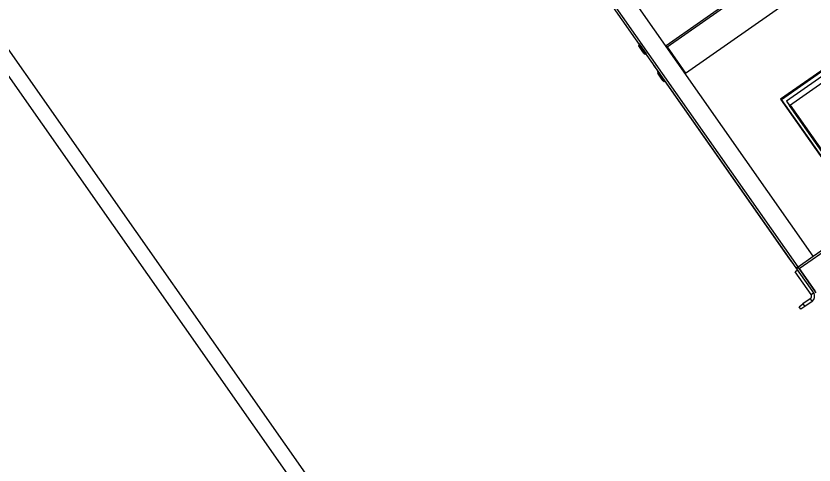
# Model space of a CAD drawing. Header units: millimetres. Extents: x 152904052 to 153933663, y 538271515 to 539240469.
# Drawn here: x 153338566 to 153340101, y 538936607 to 538937472 of the extents above; entities that cross this region are included whole.
import ezdxf

# ---------------------------------------------------------------- set-up
doc = ezdxf.new("R2010")
doc.units = ezdxf.units.MM
doc.layers.add('POWR', color=5, linetype='Continuous')

msp = doc.modelspace()

# ---------------------------------------------------------------- linework, layer by layer
at = {"layer": 'POWR', "color": 7}
for p, q in [((153340072.6, 538936985.8), (153341868.2, 538938243.1)), ((153339816.9, 538937415.6), (153340661.4, 538938006.9)), ((153339818.6, 538937413), (153340663.2, 538938004.4)), ((153339854.1, 538937362.3), (153340698.7, 538937953.7)), ((153340099.7, 538937009.8), (153339629.4, 538937681.5)), ((153340067, 538936986.9), (153339596.6, 538937658.6)), ((153340070.3, 538936989.3), (153339600, 538937661)), ((153340099.7, 538937009.8), (153340948.9, 538937604.4)), ((153340246.4, 538937458.9), (153340036.6, 538937312)), ((153340038.6, 538937311.6), (153340247.2, 538937457.8)), ((153340252.1, 538937450.9), (153340047.9, 538937307.9)), ((153340053.6, 538937299.7), (153340257.8, 538937442.7)), ((153339771.7, 538937403.3), (153339763.8, 538937414.6)), ((153339764.6, 538937418.8), (153339764.5, 538937418.7)), ((153339764.5, 538937418.7), (153339775, 538937403.7)), ((153339816, 538937415), (153339816.9, 538937415.6)), ((153339818.6, 538937413), (153339816.9, 538937415.6)), ((153339817.8, 538937412.5), (153339818.6, 538937413.1)), ((153339817.8, 538937412.5), (153339818.6, 538937413)), ((153339818.6, 538937413), (153339854.1, 538937362.3)), ((153339774.1, 538937399.8), (153339771.7, 538937403.3)), ((153339775, 538937403.7), (153339778.3, 538937399.1)), ((153339778.3, 538937399.1), (153339778.3, 538937399.1)), ((153339793.1, 538937376.8), (153339793.7, 538937377.2)), ((153339793.7, 538937377.2), (153339793.1, 538937376.8)), ((153339796, 538937372.7), (153339793.1, 538937376.8)), ((153339793.1, 538937376.8), (153339793.1, 538937376.8)), ((153339796.5, 538937373.1), (153339796, 538937372.7)), ((153340054.4, 538937003.6), (153339796, 538937372.7)), ((153339808.4, 538937350.8), (153339800.5, 538937362.1)), ((153339810.8, 538937347.4), (153339808.4, 538937350.8)), ((153339854.1, 538937362.3), (153339853.3, 538937361.7)), ((153340036.6, 538937312), (153340159.9, 538937135.9)), ((153340037.4, 538937310.8), (153340038.6, 538937311.6)), ((153340037.8, 538937312.8), (153340038.6, 538937311.6)), ((153340158.3, 538937140.6), (153340038.6, 538937311.6)), ((153340047.9, 538937307.9), (153340053.6, 538937299.7)), ((153340152.3, 538937158.8), (153340053.6, 538937299.7)), ((153340054.9, 538937300.6), (153340153.6, 538937159.7)), ((153340054.4, 538937003.6), (153340055, 538937004)), ((153340057.3, 538936999.5), (153340054.4, 538937003.6)), ((153340057.8, 538936999.9), (153340057.3, 538936999.5)), ((153340070.3, 538936989.3), (153340099.7, 538937009.8)), ((153340069.8, 538936982.8), (153340064.9, 538936979.4)), ((153340070.3, 538936989.3), (153340067, 538936986.9)), ((153340068.1, 538936985.3), (153340067, 538936986.9)), ((153340071.4, 538936987.6), (153340068.1, 538936985.3)), ((153340101.9, 538936937), (153340068.1, 538936985.3)), ((153340070.2, 538936989.2), (153340071.4, 538936987.6)), ((153340105.2, 538936939.3), (153340071.4, 538936987.6)), ((153340072.6, 538936985.8), (153340102.8, 538936942.7)), ((153340095.3, 538936935.9), (153340064.9, 538936979.4)), ((153340095.3, 538936935.9), (153340100.2, 538936939.4)), ((153340093.8, 538936927.6), (153340079.8, 538936917.8)), ((153340097.3, 538936922.7), (153340083.3, 538936912.9)), ((153340093.8, 538936927.6), (153340097.3, 538936922.7)), ((153340072.2, 538936912.4), (153340079.8, 538936917.8)), ((153340075.6, 538936907.5), (153340072.2, 538936912.4)), ((153340083.3, 538936912.9), (153340075.6, 538936907.5)), ((153340079.8, 538936917.8), (153340083.3, 538936912.9))]:
    msp.add_line(p, q, dxfattribs=at)
for points in [[(153337415, 538933799.3), (153335694.3, 538936256.8), (153338151.8, 538937977.5), (153339872.5, 538935520.1)], [(153335733.9, 538936249.8), (153337422, 538933839), (153339832.8, 538935527.1), (153338144.8, 538937937.8)]]:
    msp.add_lwpolyline(points, close=True, dxfattribs=at)
for centre, radius, start, end in [((153339766.3, 538937416.3), 3, 125, 215), ((153339776.6, 538937401.5), 3, 215, 305), ((153339803, 538937363.8), 3, 137.709, 215), ((153339813.3, 538937349.1), 3, 215, 292.291), ((153340090.4, 538936932.5), 6, 305, 35), ((153340090.4, 538936932.5), 12, 305, 35)]:
    msp.add_arc(centre, radius, start, end, dxfattribs=at)

doc.saveas('drawing.dxf')
